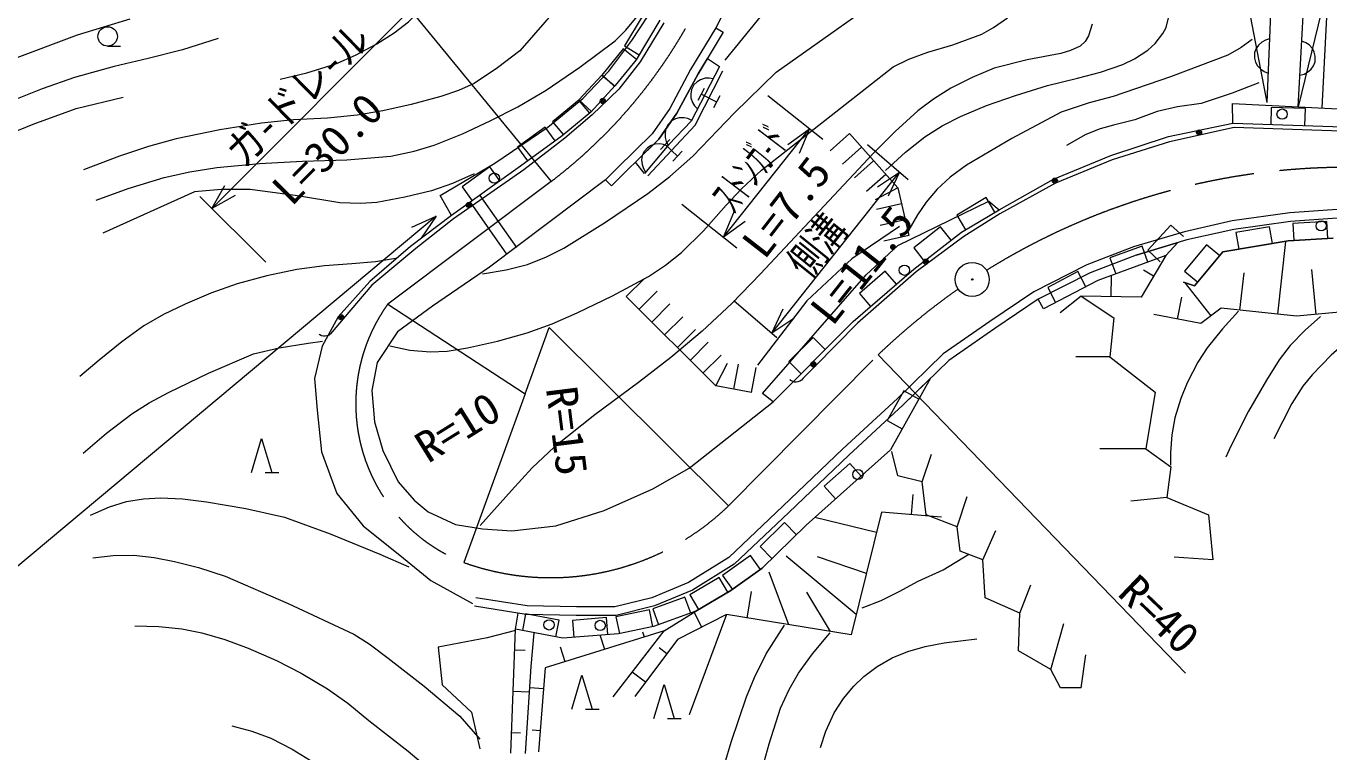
# Model space of a CAD drawing. Units: millimetres, scale not verified. Extents: x 40000 to 680000, y 20000 to 380000.
# Drawn here: x 208698 to 285008, y 238996 to 281522 of the extents above; entities that cross this region are included whole.
import ezdxf
from ezdxf.enums import TextEntityAlignment as Align

# ---------------------------------------------------------------- set-up
doc = ezdxf.new("R2010")
doc.units = ezdxf.units.MM
doc.header["$LTSCALE"] = 1000
doc.linetypes.add('CHAIN', pattern=[18.5, 12, -1.5, 3.5, -1.5])
for name, color, linetype, lineweight in [('M-BGD', 7, 'Continuous', 13), ('M-BMK', 2, 'CHAIN', 13), ('M-BMK-SRVR', 3, 'Continuous', 13), ('M-STR-HTXT', 7, 'Continuous', 13)]:
    doc.layers.add(name, color=color, linetype=linetype, lineweight=lineweight)
doc.styles.add('ＭＳ ゴシック', font='')
doc.styles.get('ＭＳ ゴシック').set_extended_font_data('MS Gothic')

msp = doc.modelspace()

# ---------------------------------------------------------------- linework, layer by layer
at = {"layer": 'M-BGD'}
for p, q in [((283203, 276798), (284162, 293848)), ((253959, 291072), (249095, 281425)), ((281824, 287960), (281378, 277039)), ((284837, 283476), (283203, 276798)), ((284617, 276727), (284974, 283764)), ((244177, 280681), (245649, 282910)), ((280312, 282531), (281378, 277039)), ((244781, 282074), (243752, 280359)), ((245818, 281858), (244430, 279545)), ((246044, 281702), (244669, 279431)), ((249095, 281425), (247623, 278972)), ((249095, 281425), (247623, 278972)), ((249524, 281168), (248058, 278725)), ((249095, 281425), (249524, 281168)), ((213478, 280344), (214228, 280344)), ((243668, 280194), (242414, 278637)), ((242832, 278872), (244177, 280681)), ((244447, 279567), (243668, 280194)), ((243752, 280359), (244609, 279844)), ((280746, 280200), (280656, 279964)), ((280874, 280395), (280746, 280200)), ((281082, 280587), (280874, 280395)), ((281287, 280699), (281082, 280587)), ((281530, 280769), (281287, 280699)), ((283654, 280545), (283419, 280638)), ((283847, 280414), (283654, 280545)), ((284036, 280203), (283847, 280414)), ((284144, 279997), (284036, 280203)), ((244430, 279545), (243210, 278031)), ((244669, 279431), (243413, 277817)), ((248058, 278725), (248601, 279630)), ((248601, 279630), (249322, 279152)), ((280656, 279964), (280643, 279644)), ((280643, 279644), (280714, 279401)), ((280714, 279401), (280825, 279196)), ((284100, 279198), (284193, 279433)), ((284211, 279752), (284144, 279997)), ((284193, 279433), (284211, 279752)), ((242435, 278666), (241082, 277193)), ((241317, 277274), (242832, 278872)), ((242414, 278637), (243193, 278009)), ((243172, 277989), (242435, 278666)), ((247623, 278972), (246397, 276683)), ((247623, 278972), (246397, 276683)), ((248058, 278725), (246824, 276421)), ((246824, 276421), (248058, 278725)), ((249322, 279152), (247656, 275951)), ((247885, 275722), (249518, 278891)), ((280825, 279196), (281017, 278988)), ((281017, 278988), (281212, 278860)), ((281212, 278860), (281448, 278770)), ((283307, 278641), (283551, 278708)), ((283551, 278708), (283758, 278816)), ((283758, 278816), (283968, 279005)), ((283968, 279005), (284100, 279198)), ((243210, 278031), (241780, 276475)), ((243413, 277817), (241859, 276322)), ((247670, 277797), (247630, 277548)), ((247818, 278081), (247670, 277797)), ((247999, 278257), (247818, 278081)), ((248198, 278379), (247999, 278257)), ((248073, 277180), (248440, 277891)), ((248468, 278464), (248198, 278379)), ((248701, 278478), (248468, 278464)), ((248950, 278439), (248701, 278478)), ((239257, 275592), (241317, 277274)), ((241074, 277189), (239531, 275916)), ((241710, 276418), (241074, 277189)), ((241082, 277193), (241818, 276517)), ((247630, 277548), (247644, 277315)), ((247644, 277315), (247729, 277045)), ((247729, 277045), (247851, 276846)), ((248257, 277536), (249146, 277078)), ((249329, 277433), (248962, 276722)), ((241780, 276475), (240098, 275087)), ((241859, 276322), (240245, 274948)), ((246397, 276683), (245375, 275211)), ((246397, 276683), (245375, 275211)), ((246824, 276421), (245759, 274887)), ((245759, 274887), (246824, 276421)), ((247851, 276846), (248027, 276665)), ((279381, 275823), (279355, 276991)), ((279355, 276991), (291688, 276369)), ((281630, 276752), (281598, 275752)), ((283629, 276688), (281630, 276752)), ((283597, 275689), (283629, 276688)), ((236145, 273489), (239257, 275592)), ((239102, 275600), (237482, 274427)), ((239688, 274791), (239102, 275600)), ((239531, 275916), (240168, 275145)), ((245108, 272750), (247885, 275722)), ((246176, 275499), (246125, 275272)), ((246284, 275728), (246176, 275499)), ((246505, 275960), (246284, 275728)), ((247656, 275951), (246349, 274579)), ((246728, 276079), (246505, 275960)), ((246953, 276141), (246728, 276079)), ((247236, 276148), (246953, 276141)), ((247463, 276097), (247236, 276148)), ((247692, 275989), (247463, 276097)), ((275621, 275046), (279381, 275823)), ((279455, 275585), (275661, 274747)), ((279381, 275823), (285814, 275619)), ((285721, 275365), (279455, 275585)), ((240098, 275087), (237659, 273321)), ((240245, 274948), (237854, 273094)), ((245375, 275211), (243331, 273208)), ((245375, 275211), (243331, 273208)), ((245759, 274887), (243685, 272855)), ((244400, 273556), (245759, 274887)), ((245858, 274285), (246404, 274869)), ((246125, 275272), (246132, 274989)), ((246132, 274989), (246194, 274764)), ((246194, 274764), (246313, 274541)), ((256922, 275219), (255803, 274220)), ((256922, 275219), (259761, 272037)), ((272228, 273943), (275621, 275046)), ((275661, 274747), (272307, 273688)), ((237482, 274427), (238068, 273618)), ((244886, 274150), (244792, 273915)), ((245093, 274394), (244886, 274150)), ((246349, 274579), (244912, 272880)), ((245309, 274526), (245093, 274394)), ((245529, 274601), (245309, 274526)), ((245811, 274624), (245529, 274601)), ((246042, 274587), (245811, 274624)), ((246276, 274493), (246042, 274587)), ((246131, 274577), (246862, 273895)), ((247135, 274187), (246589, 273602)), ((257632, 274423), (256513, 273425)), ((232948, 271597), (236145, 273489)), ((237659, 273321), (233621, 270419)), ((235868, 273266), (234244, 272098)), ((236452, 272454), (235868, 273266)), ((243331, 273208), (242636, 272513)), ((243331, 273208), (242636, 272513)), ((244912, 272880), (244400, 273556)), ((244792, 273915), (244754, 273685)), ((244754, 273685), (244778, 273403)), ((244778, 273403), (244853, 273182)), ((258342, 273628), (257222, 272629)), ((268876, 272553), (272228, 273943)), ((272307, 273688), (268998, 272320)), ((237854, 273094), (233730, 270225)), ((242636, 272513), (235850, 267402)), ((242990, 272160), (242636, 272513)), ((243685, 272855), (242990, 272160)), ((244853, 273182), (244985, 272966)), ((259051, 272833), (257932, 271834)), ((265687, 270754), (268876, 272553)), ((234244, 272098), (234828, 271286)), ((259761, 272037), (258428, 271349)), ((259761, 272037), (260397, 269247)), ((268998, 272320), (265733, 270511)), ((233621, 270419), (232948, 271597)), ((234708, 271200), (236844, 268151)), ((235281, 271602), (237418, 268552)), ((259973, 271107), (258511, 270774)), ((259761, 268660), (265096, 271254)), ((264934, 271470), (263213, 270450)), ((265444, 270610), (264934, 271470)), ((265096, 271254), (265687, 270754)), ((233621, 270419), (231224, 268611)), ((233730, 270225), (231518, 268492)), ((260185, 270177), (258723, 269844)), ((263213, 270450), (263723, 269590)), ((263480, 269446), (265687, 270754)), ((265733, 270511), (263615, 269188)), ((282709, 270577), (279345, 270104)), ((285758, 270787), (282709, 270577)), ((285764, 270287), (282761, 270079)), ((259859, 269786), (257069, 267877)), ((262264, 269766), (260687, 268537)), ((260700, 267279), (263480, 269446)), ((262879, 268977), (262264, 269766)), ((276558, 269473), (273562, 268579)), ((275749, 269865), (274396, 268392)), ((276485, 269188), (275749, 269865)), ((279345, 270104), (276558, 269473)), ((279435, 269612), (276685, 268989)), ((282761, 270079), (279435, 269612)), ((281533, 269763), (279561, 269430)), ((279561, 269430), (279727, 268444)), ((281699, 268777), (281533, 269763)), ((284881, 270073), (282885, 269951)), ((282885, 269951), (282946, 268953)), ((284943, 269075), (284881, 270073)), ((257901, 266947), (259761, 268660)), ((260397, 269247), (258935, 268914)), ((263615, 269188), (260835, 267114)), ((274063, 268627), (272185, 267941)), ((276685, 268989), (273723, 268106)), ((273723, 268106), (276158, 268832)), ((274406, 267688), (274063, 268627)), ((276158, 268832), (275459, 268072)), ((277842, 268700), (276558, 267167)), ((278609, 268057), (277842, 268700)), ((282625, 268933), (278801, 268287)), ((278801, 268287), (282625, 268933)), ((282006, 264639), (282474, 268908)), ((285264, 269095), (282625, 268933)), ((282625, 268933), (285264, 269095)), ((231224, 268611), (228827, 266550)), ((231518, 268492), (228948, 266340)), ((257069, 267877), (254426, 265430)), ((260687, 268537), (261301, 267748)), ((273562, 268579), (270828, 267528)), ((273723, 268106), (271032, 267071)), ((275459, 268072), (271474, 266618)), ((272185, 267941), (272527, 267002)), ((275459, 268072), (274005, 265648)), ((274396, 268392), (275132, 267715)), ((278801, 268287), (277132, 266295)), ((277132, 266295), (278801, 268287)), ((235850, 267402), (232498, 265113)), ((257144, 264214), (260700, 267279)), ((260835, 267114), (257394, 264113)), ((259026, 267157), (257512, 265851)), ((259679, 266399), (259026, 267157)), ((270828, 267528), (267727, 265951)), ((270306, 267133), (268535, 266203)), ((270771, 266248), (270306, 267133)), ((274732, 266860), (274144, 267213)), ((276558, 267167), (277324, 266524)), ((284254, 264625), (284007, 267255)), ((228827, 266550), (226976, 264489)), ((228948, 266340), (227274, 264367)), ((243854, 265675), (244915, 266735)), ((251832, 259997), (257901, 266947)), ((271032, 267071), (267980, 265519)), ((271474, 266618), (268297, 264948)), ((272255, 265672), (272272, 266909)), ((277132, 266295), (276486, 266510)), ((276486, 266510), (277132, 266295)), ((278101, 264544), (276616, 266467)), ((279798, 264881), (280038, 267066)), ((249091, 260438), (243854, 265675)), ((244603, 264926), (245663, 265987)), ((257512, 265851), (258165, 265094)), ((267727, 265951), (265151, 264216)), ((268535, 266203), (269000, 265318)), ((270505, 265696), (269266, 264727)), ((274005, 265648), (270505, 265696)), ((270505, 265696), (272406, 264420)), ((276136, 264356), (276386, 265635)), ((232498, 265113), (230455, 263600)), ((245351, 264178), (246411, 265239)), ((254426, 265430), (251538, 261661)), ((267980, 265519), (265435, 263805)), ((268297, 264948), (267980, 265519)), ((278694, 265002), (277509, 264087)), ((283110, 264517), (278694, 265002)), ((287687, 264948), (283110, 264517)), ((226976, 264489), (226051, 262765)), ((227274, 264367), (226627, 263605)), ((246099, 263430), (247159, 264491)), ((252447, 259513), (257144, 264214)), ((257394, 264113), (254923, 261598)), ((265151, 264216), (262417, 262324)), ((272406, 264420), (272174, 262142)), ((277509, 264087), (274762, 264625)), ((225904, 263432), (225858, 263471)), ((225993, 263383), (225904, 263432)), ((226123, 263351), (225993, 263383)), ((226223, 263345), (226123, 263351)), ((226320, 263367), (226223, 263345)), ((226444, 263419), (226320, 263367)), ((226524, 263483), (226444, 263419)), ((226627, 263605), (226524, 263483)), ((230455, 263600), (229269, 261802)), ((246847, 262682), (247908, 263743)), ((254795, 263277), (253381, 261862)), ((255502, 262570), (254795, 263277)), ((265435, 263805), (262737, 261937)), ((226051, 262765), (225588, 260872)), ((247595, 261934), (248656, 262995)), ((229269, 261802), (228942, 260167)), ((248343, 261186), (249404, 262247)), ((249091, 260438), (249790, 261765)), ((253381, 261862), (254089, 261156)), ((262417, 262324), (259736, 259695)), ((262737, 261937), (260080, 259333)), ((272174, 262142), (270182, 262142)), ((272174, 262142), (274840, 260080)), ((250144, 260242), (250418, 261717)), ((251196, 260046), (251470, 261521)), ((254923, 261598), (254222, 260885)), ((225588, 260872), (225757, 259022)), ((251196, 260046), (249091, 260438)), ((253488, 260765), (253445, 260808)), ((253573, 260710), (253488, 260765)), ((253701, 260668), (253573, 260710)), ((253800, 260655), (253701, 260668)), ((253899, 260670), (253800, 260655)), ((254026, 260714), (253899, 260670)), ((254110, 260771), (254026, 260714)), ((254222, 260885), (254110, 260771)), ((261664, 260885), (259331, 256698)), ((260080, 259333), (261664, 260885)), ((228942, 260167), (229106, 258327)), ((247542, 255629), (252447, 259513)), ((252447, 259513), (251832, 259997)), ((259736, 259695), (256545, 256751)), ((260111, 260152), (259137, 258405)), ((260984, 259665), (260111, 260152)), ((274840, 260080), (274275, 256757)), ((225757, 259022), (226009, 256572)), ((260080, 259333), (256890, 256389)), ((229106, 258327), (229596, 256651)), ((259137, 258405), (260010, 257918)), ((221894, 255360), (222494, 257360)), ((222494, 257360), (223094, 255360)), ((226009, 256572), (226892, 254133)), ((229596, 256651), (230495, 254812)), ((256545, 256751), (253022, 253387)), ((259331, 256698), (254389, 252283)), ((254389, 252283), (259331, 256698)), ((259766, 255174), (259411, 256595)), ((261188, 254818), (261727, 256434)), ((274275, 256757), (271582, 256757)), ((274275, 256757), (275750, 255701)), ((256890, 256389), (253367, 253024)), ((256939, 255902), (255448, 254570)), ((257606, 255157), (256939, 255902)), ((275750, 255701), (275513, 253903)), ((222694, 255360), (223494, 255360)), ((245416, 254403), (247542, 255629)), ((261188, 254818), (259766, 255174)), ((226892, 254133), (228448, 252240)), ((230495, 254812), (231436, 253749)), ((242554, 253136), (245416, 254403)), ((255448, 254570), (256114, 253824)), ((261420, 252885), (261188, 254818)), ((231436, 253749), (232253, 253054)), ((253022, 253387), (249868, 250390)), ((260560, 252897), (260658, 254072)), ((263235, 252179), (263827, 253956)), ((275513, 253903), (273413, 253687)), ((275513, 253903), (277958, 252879)), ((232253, 253054), (233847, 252318)), ((239734, 252236), (242554, 253136)), ((253367, 253024), (250175, 249992)), ((258509, 251844), (254896, 252735)), ((258805, 253043), (257032, 245852)), ((262315, 252751), (258805, 253043)), ((263235, 252179), (261420, 252885)), ((277958, 252879), (278206, 250241)), ((228448, 252240), (230803, 250348)), ((233847, 252318), (235442, 252073)), ((235442, 252073), (237159, 251950)), ((237159, 251950), (239734, 252236)), ((253116, 252435), (251687, 251035)), ((254389, 252283), (251813, 249759)), ((251813, 249759), (254389, 252283)), ((253815, 251721), (253116, 252435)), ((263407, 250758), (263235, 252179)), ((264742, 250241), (265496, 251964)), ((230803, 250348), (232402, 249044)), ((249868, 250390), (247502, 248918)), ((251126, 250497), (249498, 249335)), ((251707, 249683), (251126, 250497)), ((251687, 251035), (252387, 250321)), ((257327, 247050), (253221, 250470)), ((257918, 249447), (255052, 250426)), ((264742, 250241), (263407, 250758)), ((278206, 250241), (275944, 250402)), ((250175, 249992), (247732, 248472)), ((251813, 249759), (249973, 248445)), ((249973, 248445), (251813, 249759)), ((264883, 248033), (264742, 250241)), ((232402, 249044), (234841, 247698)), ((247502, 248918), (245347, 248024)), ((249301, 249210), (247579, 248194)), ((249809, 248348), (249301, 249210)), ((249498, 249335), (250079, 248521)), ((253373, 246446), (252228, 249521)), ((266897, 247117), (267543, 248787)), ((238040, 247551), (235043, 248024)), ((245347, 248024), (243192, 247499)), ((247288, 248069), (245407, 247389)), ((247732, 248472), (245503, 247548)), ((247628, 247129), (247288, 248069)), ((247579, 248194), (248087, 247332)), ((249973, 248445), (247923, 247236)), ((247923, 247236), (249973, 248445)), ((250933, 246842), (251186, 248395)), ((255812, 246050), (254434, 248352)), ((266897, 247117), (264883, 248033)), ((237996, 247052), (234965, 247530)), ((240931, 247499), (238040, 247551)), ((243192, 247499), (240931, 247499)), ((245206, 247312), (243246, 246910)), ((245503, 247548), (243252, 246999)), ((245407, 246333), (245206, 247312)), ((245407, 247389), (245747, 246449)), ((237356, 246184), (237530, 247126)), ((237952, 247090), (237767, 246107)), ((239917, 246719), (237952, 247090)), ((240922, 246999), (237996, 247052)), ((239732, 245736), (239917, 246719)), ((242689, 246867), (240695, 246706)), ((240695, 246706), (240775, 245710)), ((243252, 246999), (240922, 246999)), ((242769, 245870), (242689, 246867)), ((243246, 246910), (243447, 245931)), ((247923, 247236), (245452, 246342)), ((246076, 246089), (247923, 247236)), ((249714, 247040), (246862, 245577)), ((249714, 247040), (247535, 241168)), ((248288, 246309), (247839, 247184)), ((257032, 245852), (249714, 247040)), ((266827, 244925), (266897, 247117)), ((268728, 243832), (269482, 246525)), ((237357, 246106), (235700, 245684)), ((237093, 238930), (237356, 246184)), ((240143, 245659), (237356, 246184)), ((238438, 245980), (238270, 244005)), ((246076, 246089), (239111, 243914)), ((243402, 245922), (240143, 245659)), ((242594, 245002), (242333, 245835)), ((243084, 242228), (246076, 246089)), ((245452, 246342), (243402, 245922)), ((244915, 245727), (244826, 246012)), ((235700, 245684), (232842, 245132)), ((232842, 245132), (233069, 242923)), ((237312, 244975), (237935, 244953)), ((240272, 244276), (240002, 245142)), ((246862, 245577), (244358, 242250)), ((246236, 244746), (245781, 245088)), ((268728, 243832), (266827, 244925)), ((270505, 242755), (270774, 244694)), ((238270, 244005), (237941, 238905)), ((239111, 243914), (238709, 238997)), ((240656, 241500), (241256, 243500)), ((241256, 243500), (241856, 241500)), ((244984, 243082), (244202, 243671)), ((269293, 242760), (268728, 243832)), ((233069, 242923), (234791, 241331)), ((239011, 242685), (238212, 242750)), ((245463, 240948), (246063, 242948)), ((246063, 242948), (246663, 240948)), ((270505, 242755), (269293, 242760)), ((237225, 242557), (238175, 242523)), ((234791, 241331), (235278, 239187)), ((241456, 241500), (242256, 241500)), ((246263, 240948), (247063, 240948)), ((237137, 240139), (237666, 240120)), ((238810, 240226), (238347, 240264))]:
    msp.add_line(p, q, dxfattribs=at)
for points in [[(223574, 278403), (225134, 278783), (226850, 279317), (227991, 279807), (229240, 280472), (230257, 281115), (231096, 281760), (233597, 284251), (236154, 286621), (243485, 292064), (244994, 293046), (246552, 294196), (247438, 294977), (248269, 295844), (248900, 296651), (249657, 297832), (250383, 299209), (251027, 300677), (251529, 302546), (252175, 304416), (252510, 304953)], [(251286, 294858), (250551, 294524), (249905, 294110), (249207, 293398), (248449, 292461), (242112, 285378), (239886, 282665), (237625, 280074), (236310, 279071), (234936, 278152), (234025, 277743), (232991, 277397), (231256, 276917), (229598, 276560), (228091, 276302), (226362, 276121), (224364, 276019), (222491, 275827), (220049, 275436), (217499, 274912), (215867, 274471), (214163, 273898), (212070, 273097)], [(235436, 266996), (236818, 267231), (238067, 267560), (239186, 267999), (240194, 268507), (242631, 270031), (245116, 271714), (246399, 272708), (247752, 273897), (250199, 276445), (252633, 278821), (260304, 284273), (261745, 285025), (263413, 286078), (263725, 286573), (263907, 287154), (263921, 287405), (263785, 287977), (263481, 288580)], [(259957, 288629), (258524, 287908), (257146, 287101), (256014, 286280), (254941, 285375), (253509, 284029), (252126, 282585), (249630, 279526)], [(259027, 273055), (260209, 274139), (261343, 275031), (262360, 275667), (263431, 276217), (264947, 276859), (266644, 277456), (268529, 278039), (270275, 278478), (271632, 278822), (272935, 279271), (273625, 279600), (274395, 280103), (274830, 280508), (275276, 281082), (275479, 281445), (275619, 282012), (275544, 282400), (275369, 282771), (274964, 283337), (274401, 283905), (272614, 285373), (270969, 286860), (269794, 288034)], [(212797, 271320), (214679, 272010), (216779, 272658), (218285, 272986), (219869, 273226), (222365, 273469), (224897, 273611), (227487, 273690), (230058, 273897), (231429, 274188), (232596, 274548), (234269, 275214), (235891, 275967), (237493, 276790), (239156, 277764), (241138, 279117), (243210, 280665), (243837, 281280), (244596, 282207), (245284, 283170)], [(207702, 279500), (211714, 281013), (214803, 281938)], [(230003, 262787), (231183, 262541), (232358, 262428), (233354, 262479), (234549, 262665), (236318, 263060), (238048, 263551), (239517, 264086), (240980, 264730), (243037, 265711), (245163, 266850), (246160, 267507), (247097, 268264), (248369, 269529), (249712, 271023), (250609, 271988), (251775, 273076), (259486, 279127), (260397, 279575), (261519, 279985), (262983, 280426), (264669, 281055), (265366, 281427), (266179, 282001)], [(271146, 281627), (270929, 280950), (270730, 280610), (270433, 280343), (269881, 280080), (269298, 279915), (267334, 279550), (265408, 279057), (264112, 278516), (262869, 277878), (261847, 277246), (260927, 276561), (259593, 275352), (258315, 274052), (251715, 266999), (250041, 265277), (248305, 263645), (246468, 262100), (244565, 260635), (242008, 258746), (239622, 256850), (238349, 255633), (237125, 254317), (235289, 252255)], [(219960, 280789), (217858, 280135), (215845, 279611), (213851, 279155), (211539, 278506), (209645, 277853), (207786, 277106), (205497, 276053), (203179, 275098), (201478, 274507), (199839, 273830), (198235, 273008), (196509, 271997), (195585, 271430)], [(280513, 280742), (279871, 280264), (279080, 279824), (275737, 278547), (272376, 277387), (270971, 277024), (269333, 276468), (266435, 274930), (263784, 273373), (262818, 272662), (262068, 271967), (261416, 271204), (260914, 270470), (260397, 269583)], [(280904, 278197), (279348, 277582), (277529, 276987), (276139, 276794), (274948, 276510), (273630, 276029), (272392, 275706), (271618, 275509), (270765, 275169), (269647, 274526)], [(204902, 273572), (205863, 274296), (206752, 274818), (209115, 275778), (211626, 276686), (214385, 277354)], [(234953, 272872), (233671, 272307), (232440, 271877), (230885, 271488), (229252, 271190), (228279, 271117), (227078, 271157), (224589, 271582), (221817, 271946), (220133, 271937), (218555, 271805), (213188, 269396)], [(230340, 267908), (229171, 267713), (227777, 267594), (226174, 267482), (224556, 267258), (222804, 266887), (221067, 266414), (219528, 265871), (218008, 265228), (216745, 264620), (215602, 263955), (214299, 263023), (212981, 261953), (211856, 260989)], [(279721, 264815), (278767, 263789), (277885, 262675), (277337, 261821), (276712, 260619), (276324, 259696), (275979, 258569), (275806, 257582), (275733, 256536), (275722, 255790)], [(284510, 264498), (283609, 263705), (282742, 262800), (282096, 261965), (281342, 260785), (280295, 258957), (279254, 256904), (278968, 256265)], [(288231, 264538), (287048, 263789), (286085, 263065), (285144, 262242), (284020, 261098), (283482, 260418), (282840, 259404), (281779, 257333)], [(212051, 256506), (213416, 257678), (214897, 258808), (215908, 259457), (217038, 260055), (219390, 261194), (222022, 262323), (223523, 262663), (225213, 262935), (226052, 263068)], [(212473, 252872), (213579, 253349), (214583, 253668), (215570, 253829), (216575, 253879), (217864, 253825), (219269, 253658), (221571, 253257), (223840, 252750), (226505, 251768), (229423, 250578), (231120, 249850)], [(212603, 250370), (213801, 250499), (215011, 250526), (216202, 250394), (217385, 250156), (218804, 249799), (220360, 249292), (224042, 247690), (227899, 245891), (228793, 245331), (229911, 244491), (232016, 242854), (234098, 241090), (235278, 239747)], [(257671, 247438), (258792, 247869), (259840, 248394), (260952, 248997), (262409, 249659), (263908, 250589)], [(215072, 246375), (216473, 246347), (217815, 246211), (218993, 245971), (220343, 245581), (221716, 245079), (223363, 244353), (224814, 243609), (226363, 242691), (227536, 241853), (228769, 240835), (231077, 239034), (233499, 236991), (234499, 235613)], [(249257, 237075), (249998, 239573), (250899, 242224), (251354, 243364), (252046, 244747), (253123, 246431)], [(251628, 237367), (252213, 239479), (252895, 241558), (253393, 242651), (253944, 243612), (254755, 244753), (255656, 245827), (255787, 245976)], [(255234, 239252), (255539, 240206), (256024, 241282), (256573, 242121), (257191, 242856), (257768, 243413), (258552, 244009), (259425, 244503), (260350, 244887), (261362, 245178), (262479, 245391), (264395, 245619)], [(220757, 240519), (221923, 240218), (223041, 239812), (224283, 239164), (225545, 238379), (226020, 237985), (226683, 237237), (226734, 237173)]]:
    msp.add_lwpolyline(points, dxfattribs=at)
for centre, radius in [((213478, 280914), 570), ((242483, 277130), 150), ((242483, 277130), 90), ((242483, 277130), 30), ((282266, 276365), 300), ((277402, 275285), 150), ((277402, 275285), 90), ((277402, 275285), 30), ((236124, 272616), 300), ((268952, 272464), 150), ((268952, 272464), 90), ((268952, 272464), 30), ((234641, 271042), 150), ((234641, 271042), 90), ((234641, 271042), 30), ((284557, 269819), 300), ((261395, 267718), 150), ((260142, 267215), 300), ((261395, 267718), 90), ((261395, 267718), 30), ((227160, 264464), 150), ((227160, 264464), 90), ((227160, 264464), 30), ((254816, 261704), 150), ((254816, 261704), 90), ((254816, 261704), 30), ((257420, 255251), 300), ((239328, 246437), 300), ((242328, 246407), 300)]:
    msp.add_circle(centre, radius, dxfattribs=at)
at = {"layer": 'M-BMK'}
for p, q in [((239446, 272410), (229887, 265232)), ((249841, 253413), (258609, 262265))]:
    msp.add_line(p, q, dxfattribs=at)
for centre, radius, start, end in [((221289, 296291), 30000, 307.24536, 333.67782), ((286077, 233244), 40000, 78.5106, 121.86966), ((286272, 233373), 40000, 125.0697, 133.755), ((238009, 259398), 10000, 144.31381, 248.46091), ((239426, 264207), 15000, 250.17014, 313.97414)]:
    msp.add_arc(centre, radius, start, end, dxfattribs=at)
at = {"layer": 'M-BMK-SRVR'}
for radius in [1000, 40]:
    msp.add_circle((264115, 266675), radius, dxfattribs=at)
at = {"layer": 'M-STR-HTXT'}
for p, q in [((220865, 295117), (239446, 272410)), ((219583, 270828), (241461, 292826)), ((255367, 274869), (252144, 277428)), ((249553, 269153), (254584, 275491)), ((253322, 274577), (254584, 275491)), ((254584, 275491), (253980, 274055)), ((260363, 272522), (257990, 274562)), ((252375, 263535), (259855, 272958)), ((258559, 272095), (259855, 272958)), ((259855, 272958), (259195, 271547)), ((219583, 270828), (220343, 272188)), ((222733, 267696), (218874, 271534)), ((220938, 271596), (219583, 270828)), ((247113, 271090), (250336, 268532)), ((232721, 270385), (205251, 247399)), ((231301, 269744), (232721, 270385)), ((232721, 270385), (231840, 269100)), ((249553, 269153), (250157, 270589)), ((250815, 270067), (249553, 269153)), ((229887, 265232), (237922, 259974)), ((250150, 265448), (252678, 263274)), ((252375, 263535), (253034, 264946)), ((253671, 264398), (252375, 263535)), ((237922, 259974), (239331, 263858)), ((239331, 263858), (249841, 253413)), ((258609, 262265), (276598, 243618)), ((237922, 259974), (234338, 250097))]:
    msp.add_line(p, q, dxfattribs=at)

# ---------------------------------------------------------------- texts
at = {"layer": 'M-STR-HTXT', "style": 'ＭＳ ゴシック'}
for s, rotation, width, p in [('ガ-ドレ-ル', 44.5, 0.85, (221844, 272756)), ('L=30.0', 45.3, 1.05, (224626, 270510)), ('ストンガ-ド', 52.7, 0.4, (250592, 270111)), ('L=7.5', 52.2, 1.05, (252376, 267429)), ('L=11.5', 51.6, 1.05, (256357, 263528)), ('側溝', 51.1, 0.75, (254998, 266277)), ('R=15', 277.2, 1.05, (238602, 260226)), ('R=10', 31.9, 1.05, (232528, 255396)), ('R=40', 316.3, 1.05, (272168, 247815))]:
    msp.add_text(s, height=1833, rotation=rotation, dxfattribs=dict(at, width=width)).set_placement(p, align=Align.BOTTOM_LEFT)

doc.saveas('drawing.dxf')
